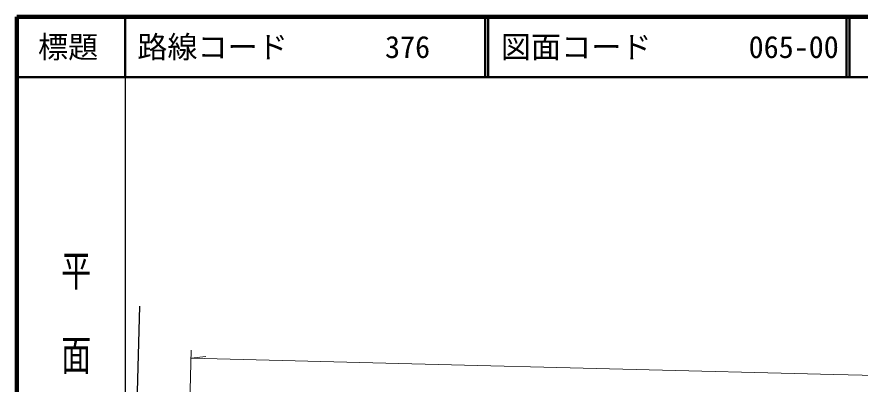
# Model space of a CAD drawing. Units: millimetres at full size, sheet at 1:1000; details may follow other scales. Extents: x 40000 to 680000, y 20000 to 380000.
# Drawn here: x 40000 to 180032, y 319043 to 380000 of the extents above; entities that cross this region are included whole.
import ezdxf
from ezdxf.enums import TextEntityAlignment as Align

# ---------------------------------------------------------------- set-up
doc = ezdxf.new("R2010")
doc.units = ezdxf.units.MM
doc.header["$LTSCALE"] = 1000
for name, color, linetype, lineweight in [('M-BMK-OTRS', 5, 'Continuous', 25), ('M-STR-HTXT', 7, 'Continuous', 13), ('M-TTL', 2, 'Continuous', 140), ('M-TTL-BAND', 7, 'Continuous', 25), ('M-TTL-LINE', 7, 'Continuous', 50)]:
    doc.layers.add(name, color=color, linetype=linetype, lineweight=lineweight)
doc.layers.add('M-TTL-TXT', color=7, linetype='Continuous')
doc.styles.add('@ＭＳ ゴシック', font='')
doc.styles.add('ＭＳ ゴシック', font='')
doc.styles.get('@ＭＳ ゴシック').set_extended_font_data('@MS Gothic')
doc.styles.get('ＭＳ ゴシック').set_extended_font_data('MS Gothic')

msp = doc.modelspace()

# ---------------------------------------------------------------- linework, layer by layer
at = {"layer": 'M-BMK-OTRS'}
msp.add_line((58156, 243074), (60410, 332006), dxfattribs=at)
at = {"layer": 'M-STR-HTXT'}
for p, q in [((68034, 292634), (68962, 324692)), ((68924, 323358), (71363, 323636))]:
    msp.add_line(p, q, dxfattribs=at)
msp.add_lwpolyline([(68924, 323358), (105594, 322403), (175667, 320626), (220457, 319586), (232140, 320410), (240372, 321630), (249460, 323390), (259936, 326265), (267937, 328837), (283725, 334512), (292960, 337167), (301288, 338992), (310094, 340529), (318882, 341564), (326635, 342029), (338267, 342046), (352337, 340981), (359439, 339830)], dxfattribs=at)
at = {"layer": 'M-TTL'}
for p, q in [((40000, 380000), (40000, 20000)), ((680000, 380000), (40000, 380000))]:
    msp.add_line(p, q, dxfattribs=at)
at = {"layer": 'M-TTL-BAND'}
msp.add_line((58000, 370000), (58000, 20000), dxfattribs=at)
at = {"layer": 'M-TTL-LINE'}
for p, q in [((58000, 380000), (58000, 370000)), ((117750, 380000), (117750, 370000)), ((118250, 380000), (118250, 370000)), ((177750, 380000), (177750, 370000)), ((178250, 380000), (178250, 370000)), ((40000, 370000), (680000, 370000))]:
    msp.add_line(p, q, dxfattribs=at)

# ---------------------------------------------------------------- texts
at = {"layer": 'M-TTL-BAND', "style": '@ＭＳ ゴシック', "width": 1.4}
msp.add_text('平  面  図', height=3666, rotation=270, dxfattribs=at).set_placement((49777, 306475), align=Align.MIDDLE_RIGHT)
at = {"layer": 'M-TTL-TXT', "style": 'ＭＳ ゴシック'}
msp.add_text('標題', height=3666, dxfattribs=at).set_placement((48500, 375000), align=Align.MIDDLE_CENTER)
for s, p in [('路線コード', (60000, 375000)), ('376', (101142, 375000)), ('図面コード', (120380, 375000)), ('065-00', (161521, 375000))]:
    msp.add_text(s, height=3666, dxfattribs=at).set_placement(p, align=Align.MIDDLE_LEFT)

doc.saveas('drawing.dxf')
